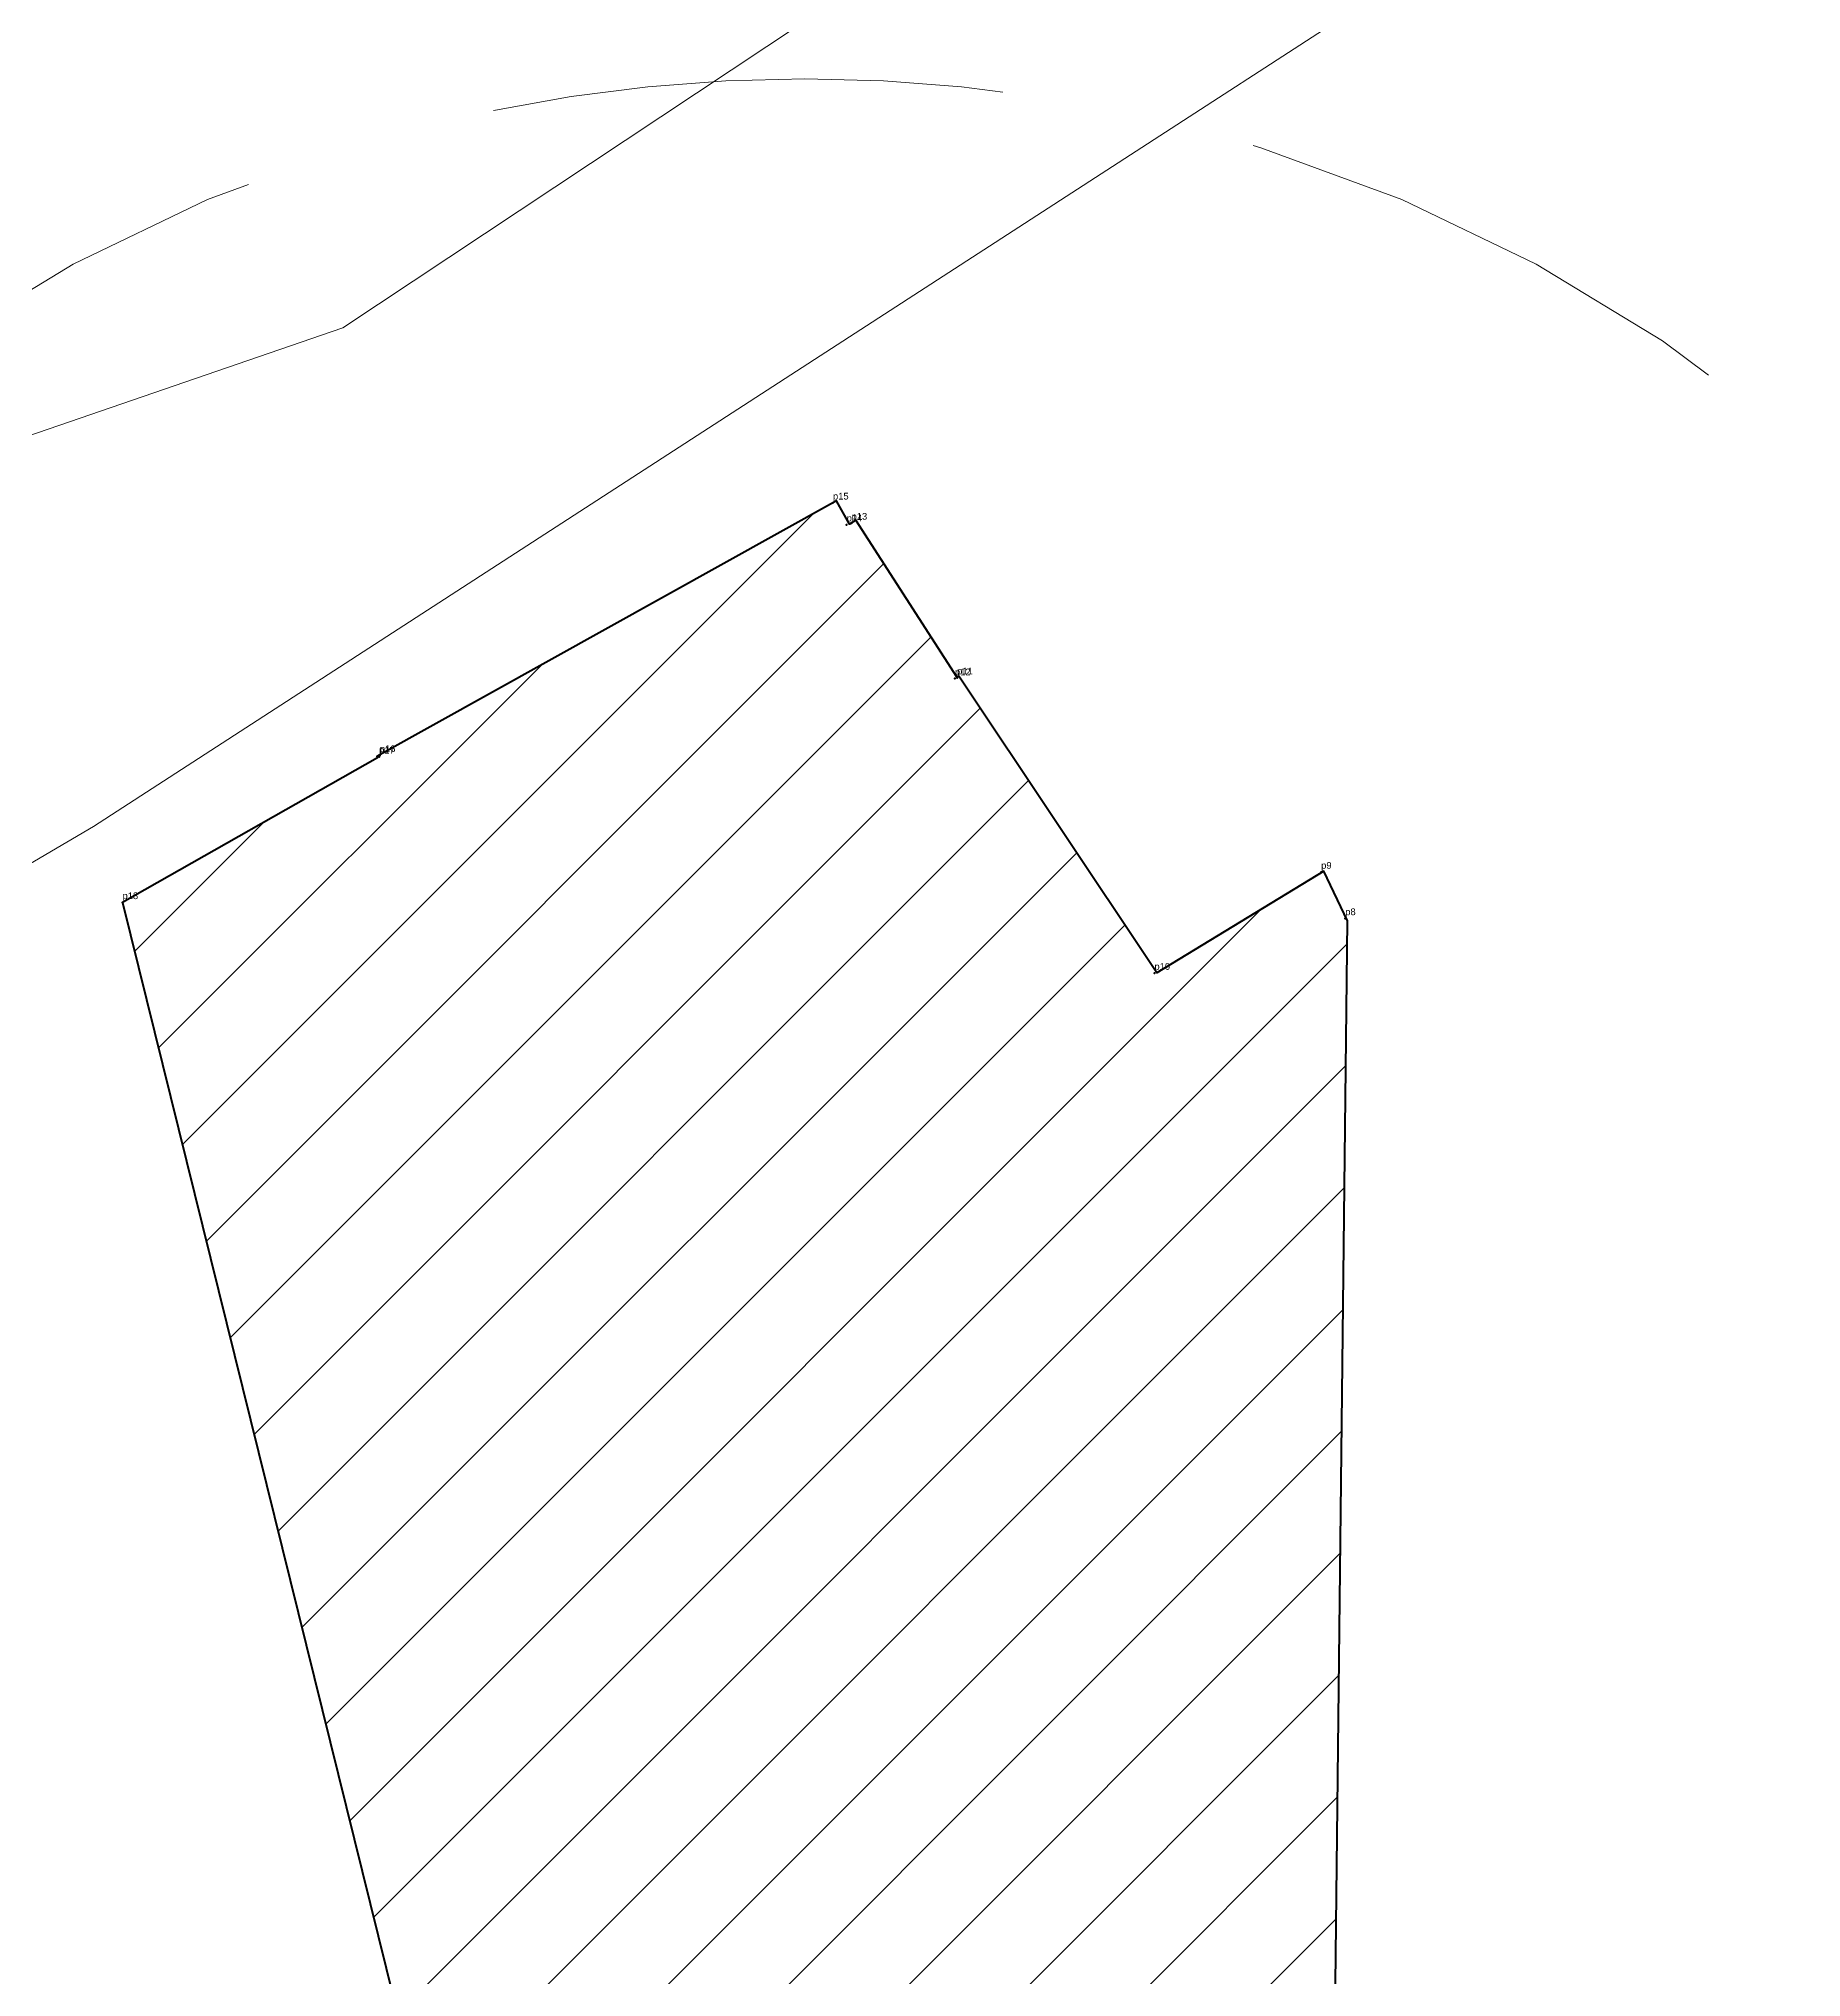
# Model space of a CAD drawing. Header units: millimetres. Extents: x -3245 to 2970, y 1153 to 3965.
# Drawn here: x 465.18 to 474.47, y 2651.23 to 2661.44 of the extents above; entities that cross this region are included whole.
import ezdxf

# ---------------------------------------------------------------- set-up
doc = ezdxf.new("R2010")
doc.units = ezdxf.units.MM
doc.linetypes.add('OCULTA3', pattern=[0.45, 0.3, -0.15])
doc.layers.add('2', color=1, linetype='Continuous')
doc.layers.add('Point', color=5, linetype='Continuous', lineweight=100)
doc.layers.add('Point_Name', color=1, linetype='Continuous', lineweight=100)
doc.styles.get("Standard").update_dxf_attribs({"font": 'arial.ttf'})

msp = doc.modelspace()

# ---------------------------------------------------------------- hatches: boundary and pattern name
h = msp.add_hatch()
h.set_pattern_fill('ANSI31', color=6, scale=0.141414)
h.set_pattern_definition([(45, (-240.16234, 2164.77024), (-0.3174838, 0.3174838), [])])
h.paths.add_polyline_path([(472.0761, 2656.7938), (471.9524, 2657.0562), (471.071, 2656.521), (470.029, 2658.0843), (470.02, 2658.0765), (469.4853, 2658.9056), (469.452, 2658.8841), (469.3841, 2659.0072), (466.9611, 2657.6596), (466.9651, 2657.6528), (465.621, 2656.8911), (467.2209, 2650.4241), (467.298, 2650.4368), (467.8796, 2648.0981), (468.3118, 2646.5558), (470.77, 2648.1866), (471.8743, 2648.9213), (471.9922, 2649.3709)])
h.paths.add_polyline_path([(467.2834, 2650.4509), (467.3885, 2650.4509), (467.3885, 2650.5188), (467.2834, 2650.5188)], flags=24)
h.paths.add_polyline_path([(467.1994, 2650.4376), (467.3045, 2650.4376), (467.3045, 2650.5055), (467.1994, 2650.5055)], flags=25)
h.paths.add_polyline_path([(465.6097, 2656.8876), (465.7147, 2656.8876), (465.7147, 2656.9556), (465.6097, 2656.9556)], flags=9)
h.paths.add_polyline_path([(466.9618, 2657.6546), (467.0669, 2657.6546), (467.0669, 2657.7225), (466.9618, 2657.7225)], flags=25)
h.paths.add_polyline_path([(466.9655, 2657.6622), (467.0706, 2657.6622), (467.0706, 2657.7302), (466.9655, 2657.7302)], flags=25)
h.paths.add_polyline_path([(469.3538, 2658.9931), (469.4588, 2658.9931), (469.4588, 2659.0611), (469.3538, 2659.0611)], flags=9)
h.paths.add_polyline_path([(469.4259, 2658.8778), (469.531, 2658.8778), (469.531, 2658.9457), (469.4259, 2658.9457)], flags=24)
h.paths.add_polyline_path([(469.4518, 2658.8869), (469.5569, 2658.8869), (469.5569, 2658.9548), (469.4518, 2658.9548)], flags=25)
h.paths.add_polyline_path([(469.9967, 2658.067), (470.1018, 2658.067), (470.1018, 2658.135), (469.9967, 2658.135)], flags=24)
h.paths.add_polyline_path([(470.0081, 2658.0715), (470.1132, 2658.0715), (470.1132, 2658.1395), (470.0081, 2658.1395)], flags=24)
h.paths.add_polyline_path([(471.0479, 2656.5149), (471.1529, 2656.5149), (471.1529, 2656.5829), (471.0479, 2656.5829)], flags=24)
h.paths.add_polyline_path([(472.0535, 2656.8029), (472.131, 2656.8029), (472.131, 2656.8709), (472.0535, 2656.8709)], flags=9)
h.paths.add_polyline_path([(470.7592, 2648.2049), (470.8364, 2648.2049), (470.8364, 2648.2719), (470.7592, 2648.2719)], flags=24)
h.paths.add_polyline_path([(468.2109, 2646.5173), (468.2884, 2646.5173), (468.2884, 2646.5851), (468.2109, 2646.5851)], flags=9)
h.paths.add_polyline_path([(468.0808, 2647.0163), (468.1584, 2647.0163), (468.1584, 2647.0842), (468.0808, 2647.0842)], flags=25)
h.paths.add_polyline_path([(468.1081, 2647.2778), (468.1857, 2647.2778), (468.1857, 2647.3458), (468.1081, 2647.3458)], flags=25)
h = msp.add_hatch(color=9)
h.dxf.hatch_style = 1
h.paths.add_polyline_path([(482.8503, 2650.1334), (480.6705, 2655.1364), (477.2994, 2652.9167, -0.2652043), (473.1335, 2646.0697), (473.3549, 2645.0905), (473.6345, 2643.6005), (473.7314, 2643.224)])
h.paths.add_polyline_path([(477.2994, 2652.9167), (472.1925, 2649.5542), (472.7489, 2647.6912), (473.0021, 2646.6511), (473.1335, 2646.0697, 0.2652043)])
h.paths.add_polyline_path([(484.3543, 2644.6718), (496.0663, 2644.6718), (496.0663, 2648.5572), (484.3543, 2648.5572)], flags=9)

# ---------------------------------------------------------------- linework, layer by layer
at = {"lineweight": 50}
msp.add_lwpolyline([(471.9811, 2649.3286), (471.9917, 2649.3272), (472.0761, 2656.7938), (471.9524, 2657.0562), (471.071, 2656.521), (470.029, 2658.0843), (470.02, 2658.0765), (469.4853, 2658.9056), (469.452, 2658.8841), (469.3841, 2659.0072), (466.9611, 2657.6596), (466.9651, 2657.6528), (465.621, 2656.8911), (467.2209, 2650.4241), (467.298, 2650.4368), (467.8796, 2648.0981), (468.1128, 2647.266), (468.0832, 2647.0002), (468.2178, 2646.4934), (470.77, 2648.1866), (471.8743, 2648.9213)], close=True, dxfattribs=at)
at = {"linetype": 'OCULTA3', "lineweight": 15, "ltscale": 9}
msp.add_circle((469.216, 2653.144), 8.0866, dxfattribs=at)
at = {"layer": '2', "color": 1, "linetype": 'Continuous', "lineweight": 5}
for points in [[(477.5703, 2665.1301), (465.4673, 2657.2906), (463.0083, 2655.8482), (459.5438, 2654.4679), (454.356, 2652.8748), (451.4363, 2652.1893), (449.2116, 2651.8591), (448.6924, 2651.7232), (447.4032, 2651.3927)], [(426.2391, 2652.7411), (426.813, 2652.842), (430.2673, 2652.835), (434.8403, 2652.651), (437.8794, 2652.7263), (440.4834, 2652.9735), (443.5927, 2653.1403), (448.9104, 2653.5468), (453.4357, 2654.9652), (456.122, 2655.6283), (459.0034, 2656.4393), (460.8045, 2657.3019), (463.0108, 2658.6225), (466.7827, 2659.9186), (470.6925, 2662.5143)]]:
    msp.add_lwpolyline(points, dxfattribs=at)
at = {"layer": 'Point', "lineweight": 50}
for p in [(469.3651, 2658.9966, -0.1023), (469.4372, 2658.8812, -0.1036), (469.4631, 2658.8903, -0.1159), (470.008, 2658.0705, -0.0951), (470.0195, 2658.075, -0.091), (466.9732, 2657.658, -0.0876), (466.9768, 2657.6657, -0.0911), (471.9378, 2657.0512, -0.0545), (465.621, 2656.8911), (472.0648, 2656.8064, -0.0454), (471.0592, 2656.5184, -0.0725)]:
    msp.add_point(p, dxfattribs=at)

# ---------------------------------------------------------------- texts
at = {"layer": 'Point_Name', "lineweight": 50}
for s, p in [('p15', (469.3651, 2659.0142, -17.4423)), ('p14', (469.4372, 2658.8989, -17.4423)), ('p13', (469.4631, 2658.908, -17.4423)), ('p12', (470.008, 2658.0881, -17.4423)), ('p11', (470.0195, 2658.0927, -17.4423)), ('p17', (466.9732, 2657.6757, -17.4423)), ('p16', (466.9768, 2657.6834, -17.4423)), ('p9', (471.9378, 2657.0689, -17.4423)), ('p18', (465.621, 2656.9087, -17.4423)), ('p8', (472.0648, 2656.8241, -17.4423)), ('p10', (471.0592, 2656.5361, -17.4423))]:
    msp.add_text(s, height=0.03535, dxfattribs=at).set_placement(p)

doc.saveas('drawing.dxf')
